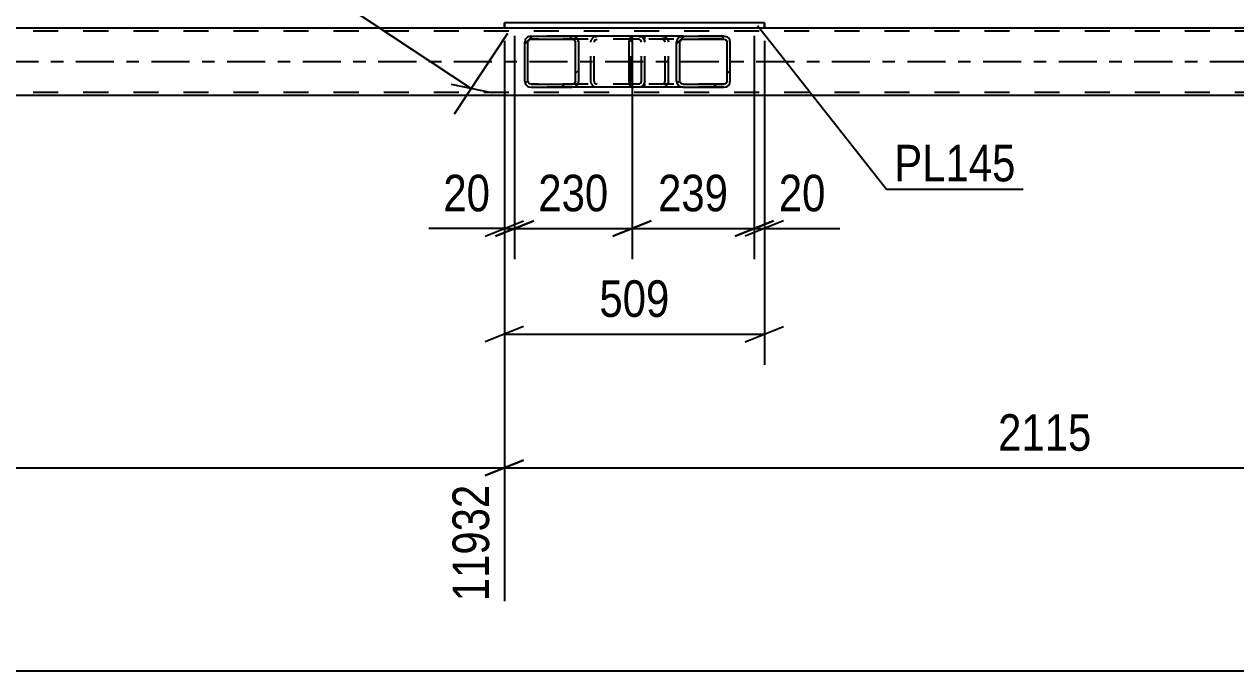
# Model space of a CAD drawing. Header units: millimetres. Extents: x -836 to 353, y -855 to -14.
# Drawn here: x -363.7 to -268.9, y -585 to -534.4 of the extents above; entities that cross this region are included whole.
import ezdxf

# ---------------------------------------------------------------- set-up
doc = ezdxf.new("R2010")
doc.units = ezdxf.units.MM
doc.linetypes.add('DXK_LINE_DOT2', pattern=[3.9198, 1.9599, -1.9599])
doc.linetypes.add('DXK_LINE_DOT3', pattern=[5.9187, 2.979, -0.9799, 0.9799, -0.9799])
doc.styles.add('Arial Narrow', font='ARIALN.TTF', dxfattribs={"height": 0.2})

# ---------------------------------------------------------------- blocks, each defined once
blk = doc.blocks.new('Part-570393895-8534 - 8355')
at = {"linetype": 'Continuous'}
h = blk.add_hatch(dxfattribs=at)
h.set_pattern_fill('', scale=0.7, style=0, pattern_type=0)
h.set_pattern_definition([(45, (-324.4798, -539.007), (-1.57154, 1.57154), [])])
h.paths.add_polyline_path([(-324.518, -538.823), (-324.48, -539.007), (-324.37, -539.163), (-324.205, -539.267), (-324.011, -539.303), (-320.796, -539.303), (-320.601, -539.267), (-320.437, -539.163), (-320.327, -539.007), (-320.288, -538.823), (-320.288, -535.783), (-320.327, -535.6), (-320.437, -535.444), (-320.601, -535.34), (-320.796, -535.303), (-324.011, -535.303), (-324.205, -535.34), (-324.37, -535.444), (-324.48, -535.6), (-324.518, -535.783)])
h.paths.add_polyline_path([(-324.245, -535.691), (-324.19, -535.614), (-324.108, -535.562), (-324.011, -535.543), (-320.796, -535.543), (-320.699, -535.562), (-320.616, -535.614), (-320.561, -535.691), (-320.542, -535.783), (-320.542, -538.823), (-320.561, -538.915), (-320.616, -538.993), (-320.699, -539.045), (-320.796, -539.063), (-324.011, -539.063), (-324.108, -539.045), (-324.19, -538.993), (-324.245, -538.915), (-324.265, -538.823), (-324.265, -535.783)])
at = {"color": 2, "linetype": 'Continuous'}
for p, q in [((-324.48, -535.6), (-324.518, -535.783)), ((-324.518, -538.823), (-324.518, -535.783)), ((-324.265, -535.783), (-324.245, -535.691)), ((-324.265, -538.823), (-324.265, -535.783)), ((-324.245, -535.691), (-324.19, -535.614)), ((-324.011, -535.303), (-324.205, -535.34)), ((-324.19, -535.614), (-324.108, -535.562)), ((-324.108, -535.562), (-324.011, -535.543)), ((-324.011, -535.303), (-320.796, -535.303)), ((-324.011, -535.543), (-320.796, -535.543)), ((-316.077, -535.303), (-320.796, -535.303)), ((-320.601, -535.34), (-320.796, -535.303)), ((-320.796, -535.543), (-320.699, -535.562)), ((-320.699, -535.562), (-320.616, -535.614)), ((-320.616, -535.614), (-320.561, -535.691)), ((-320.561, -535.691), (-320.542, -535.783)), ((-320.542, -538.823), (-320.542, -535.783)), ((-320.288, -535.783), (-320.327, -535.6)), ((-320.288, -538.823), (-320.288, -535.783)), ((-324.518, -538.823), (-324.48, -539.007)), ((-324.245, -538.915), (-324.265, -538.823)), ((-324.19, -538.993), (-324.245, -538.915)), ((-324.205, -539.267), (-324.011, -539.303)), ((-324.108, -539.045), (-324.19, -538.993)), ((-324.011, -539.063), (-324.108, -539.045)), ((-324.011, -539.063), (-320.796, -539.063)), ((-324.011, -539.303), (-320.796, -539.303)), ((-320.699, -539.045), (-320.796, -539.063)), ((-320.796, -539.303), (-320.601, -539.267)), ((-316.077, -539.303), (-320.796, -539.303)), ((-320.616, -538.993), (-320.699, -539.045)), ((-320.561, -538.915), (-320.616, -538.993)), ((-320.542, -538.823), (-320.561, -538.915)), ((-320.327, -539.007), (-320.288, -538.823))]:
    blk.add_line(p, q, dxfattribs=at)
at = {"color": 7, "linetype": 'DXK_LINE_DOT2'}
for p, q in [((-320.796, -535.303), (-324.011, -535.303)), ((-315.626, -535.543), (-324.011, -535.543)), ((-319.349, -535.783), (-319.311, -535.6)), ((-319.349, -538.823), (-319.349, -535.783)), ((-319.076, -535.691), (-319.095, -535.783)), ((-319.095, -538.823), (-319.095, -535.783)), ((-319.021, -535.614), (-319.076, -535.691)), ((-319.036, -535.34), (-318.842, -535.303)), ((-319.021, -535.614), (-318.999, -535.6)), ((-318.999, -535.6), (-318.939, -535.562)), ((-318.939, -535.562), (-318.842, -535.543)), ((-315.626, -535.303), (-316.077, -535.303)), ((-315.626, -535.303), (-315.432, -535.34)), ((-315.529, -535.562), (-315.626, -535.543)), ((-315.447, -535.614), (-315.529, -535.562)), ((-315.392, -535.691), (-315.447, -535.614)), ((-315.373, -535.783), (-315.392, -535.691)), ((-315.373, -538.823), (-315.373, -535.783)), ((-315.157, -535.6), (-315.119, -535.783)), ((-315.119, -538.823), (-315.119, -535.783)), ((-315.626, -539.063), (-324.011, -539.063)), ((-320.796, -539.303), (-324.011, -539.303)), ((-319.311, -539.007), (-319.349, -538.823)), ((-319.095, -538.823), (-319.076, -538.915)), ((-319.076, -538.915), (-319.021, -538.993)), ((-318.842, -539.303), (-319.036, -539.267)), ((-319.021, -538.993), (-318.939, -539.045)), ((-318.939, -539.045), (-318.842, -539.063)), ((-315.626, -539.303), (-316.077, -539.303)), ((-315.626, -539.063), (-315.529, -539.045)), ((-315.432, -539.267), (-315.626, -539.303)), ((-315.529, -539.045), (-315.447, -538.993)), ((-315.447, -538.993), (-315.392, -538.915)), ((-315.392, -538.915), (-315.373, -538.823)), ((-315.119, -538.823), (-315.157, -539.007))]:
    blk.add_line(p, q, dxfattribs=at)
at = {"color": 2, "linetype": 'Continuous'}
for centre, start, end in [((-324.028, -535.802), 110.9282, 155.86474), ((-320.778, -535.802), 24.13526, 69.0718), ((-324.028, -538.805), 204.13526, 249.0718), ((-320.778, -538.805), 290.9282, 335.86474)]:
    blk.add_arc(centre, 0.495, start, end, dxfattribs=at)
at = {"color": 7, "linetype": 'DXK_LINE_DOT2'}
for centre, start, end in [((-318.859, -535.802), 110.92821, 155.86474), ((-315.609, -535.802), 24.13526, 69.07179), ((-318.859, -538.805), 204.13526, 249.07179), ((-315.609, -538.805), 290.92821, 335.86474)]:
    blk.add_arc(centre, 0.495, start, end, dxfattribs=at)
blk = doc.blocks.new('Part-570393895-8788 - 8355')
at = {"color": 2, "linetype": 'Continuous'}
for p, q in [((-305.755, -534.263), (-326.11, -534.263)), ((-326.11, -534.663), (-326.11, -534.263)), ((-326.11, -534.263), (-326.11, -534.663)), ((-305.755, -534.663), (-326.11, -534.663)), ((-305.755, -534.263), (-305.755, -534.663))]:
    blk.add_line(p, q, dxfattribs=at)
at = {"color": 7, "linetype": 'DXK_LINE_DOT2'}
for p, q in [((-326.11, -534.263), (-326.11, -534.263)), ((-326.11, -534.263), (-326.11, -534.263)), ((-326.11, -534.663), (-326.11, -534.663)), ((-326.11, -534.663), (-326.11, -534.663)), ((-305.756, -534.663), (-305.756, -534.263)), ((-305.756, -534.263), (-305.755, -534.263)), ((-305.755, -534.663), (-305.756, -534.663))]:
    blk.add_line(p, q, dxfattribs=at)
blk = doc.blocks.new('Part-570393895-8798 - 8355')
at = {"color": 7, "linetype": 'DXK_LINE_DOT2'}
for p, q in [((-125.85, -534.903), (-803.373, -534.903)), ((-305.755, -534.663), (-326.11, -534.663)), ((-125.85, -539.703), (-803.373, -539.703))]:
    blk.add_line(p, q, dxfattribs=at)
at = {"color": 2, "linetype": 'Continuous'}
for p, q in [((-326.11, -534.663), (-390.363, -534.663)), ((-241.502, -534.663), (-305.755, -534.663)), ((-125.85, -539.943), (-803.373, -539.943))]:
    blk.add_line(p, q, dxfattribs=at)
at = {"color": 7, "linetype": 'DXK_LINE_DOT3'}
blk.add_line((-125.85, -537.303), (-803.373, -537.303), dxfattribs=at)
blk = doc.blocks.new('Part-570393895-8938 - 8355')
at = {"linetype": 'Continuous'}
h = blk.add_hatch(dxfattribs=at)
h.set_pattern_fill('', scale=0.7, style=0, pattern_type=0)
h.set_pattern_definition([(45, (-312.5911, -539.007), (-1.57154, 1.57154), [])])
h.paths.add_polyline_path([(-312.63, -538.823), (-312.591, -539.007), (-312.482, -539.163), (-312.318, -539.267), (-312.125, -539.303), (-308.93, -539.303), (-308.737, -539.267), (-308.574, -539.163), (-308.464, -539.007), (-308.426, -538.823), (-308.426, -535.783), (-308.464, -535.6), (-308.574, -535.444), (-308.737, -535.34), (-308.93, -535.303), (-312.125, -535.303), (-312.318, -535.34), (-312.482, -535.444), (-312.591, -535.6), (-312.63, -535.783)])
h.paths.add_polyline_path([(-312.358, -535.691), (-312.303, -535.614), (-312.222, -535.562), (-312.125, -535.543), (-308.93, -535.543), (-308.834, -535.562), (-308.752, -535.614), (-308.697, -535.691), (-308.678, -535.783), (-308.678, -538.823), (-308.697, -538.915), (-308.752, -538.993), (-308.834, -539.045), (-308.93, -539.063), (-312.125, -539.063), (-312.222, -539.045), (-312.303, -538.993), (-312.358, -538.915), (-312.377, -538.823), (-312.377, -535.783)])
at = {"color": 2, "linetype": 'Continuous'}
for p, q in [((-316.337, -535.783), (-316.317, -535.6)), ((-316.337, -538.823), (-316.337, -535.783)), ((-316.317, -535.6), (-316.261, -535.444)), ((-316.261, -535.444), (-316.177, -535.34)), ((-316.177, -535.34), (-316.077, -535.303)), ((-312.125, -535.303), (-316.077, -535.303)), ((-312.591, -535.6), (-312.63, -535.783)), ((-312.63, -538.823), (-312.63, -535.783)), ((-312.377, -535.783), (-312.358, -535.691)), ((-312.377, -538.823), (-312.377, -535.783)), ((-312.358, -535.691), (-312.303, -535.614)), ((-312.125, -535.303), (-312.318, -535.34)), ((-312.303, -535.614), (-312.222, -535.562)), ((-312.222, -535.562), (-312.125, -535.543)), ((-312.125, -535.303), (-308.93, -535.303)), ((-312.125, -535.543), (-308.93, -535.543)), ((-308.737, -535.34), (-308.93, -535.303)), ((-308.93, -535.543), (-308.834, -535.562)), ((-308.834, -535.562), (-308.752, -535.614)), ((-308.752, -535.614), (-308.697, -535.691)), ((-308.697, -535.691), (-308.678, -535.783)), ((-308.678, -538.823), (-308.678, -535.783)), ((-308.426, -535.783), (-308.464, -535.6)), ((-308.426, -538.823), (-308.426, -535.783)), ((-316.317, -539.007), (-316.337, -538.823)), ((-316.261, -539.163), (-316.317, -539.007)), ((-316.177, -539.267), (-316.261, -539.163)), ((-316.077, -539.303), (-316.177, -539.267)), ((-312.125, -539.303), (-316.077, -539.303)), ((-312.63, -538.823), (-312.591, -539.007)), ((-312.358, -538.915), (-312.377, -538.823)), ((-312.303, -538.993), (-312.358, -538.915)), ((-312.318, -539.267), (-312.125, -539.303)), ((-312.222, -539.045), (-312.303, -538.993)), ((-312.125, -539.063), (-312.222, -539.045)), ((-312.125, -539.063), (-308.93, -539.063)), ((-312.125, -539.303), (-308.93, -539.303)), ((-308.834, -539.045), (-308.93, -539.063)), ((-308.93, -539.303), (-308.737, -539.267)), ((-308.752, -538.993), (-308.834, -539.045)), ((-308.697, -538.915), (-308.752, -538.993)), ((-308.678, -538.823), (-308.697, -538.915)), ((-308.464, -539.007), (-308.426, -538.823))]:
    blk.add_line(p, q, dxfattribs=at)
at = {"color": 7, "linetype": 'DXK_LINE_DOT2'}
for p, q in [((-316.197, -535.691), (-316.207, -535.783)), ((-316.207, -538.823), (-316.207, -535.783)), ((-316.169, -535.614), (-316.197, -535.691)), ((-316.127, -535.562), (-316.169, -535.614)), ((-316.077, -535.543), (-316.127, -535.562)), ((-308.93, -535.543), (-316.077, -535.543)), ((-315.119, -535.543), (-315.119, -535.303)), ((-313.781, -535.303), (-313.588, -535.34)), ((-313.685, -535.562), (-313.781, -535.543)), ((-313.603, -535.614), (-313.685, -535.562)), ((-313.548, -535.691), (-313.603, -535.614)), ((-313.529, -535.783), (-313.548, -535.691)), ((-313.529, -538.823), (-313.529, -535.783)), ((-313.315, -535.6), (-313.277, -535.783)), ((-313.277, -538.823), (-313.277, -535.783)), ((-308.93, -535.303), (-312.125, -535.303)), ((-316.207, -538.823), (-316.197, -538.915)), ((-316.197, -538.915), (-316.169, -538.993)), ((-316.169, -538.993), (-316.127, -539.045)), ((-316.127, -539.045), (-316.077, -539.063)), ((-308.93, -539.063), (-316.077, -539.063)), ((-315.119, -539.303), (-315.119, -539.063)), ((-313.781, -539.063), (-313.685, -539.045)), ((-313.588, -539.267), (-313.781, -539.303)), ((-313.685, -539.045), (-313.603, -538.993)), ((-313.603, -538.993), (-313.548, -538.915)), ((-313.548, -538.915), (-313.529, -538.823)), ((-313.277, -538.823), (-313.315, -539.007)), ((-308.93, -539.303), (-312.125, -539.303))]:
    blk.add_line(p, q, dxfattribs=at)
for centre, start, end in [((-313.766, -535.8), 23.94647, 68.89659), ((-313.766, -538.807), 291.10341, 336.05353)]:
    blk.add_arc(centre, 0.493, start, end, dxfattribs=at)
at = {"color": 2, "linetype": 'Continuous'}
for centre, start, end in [((-312.141, -535.8), 111.10341, 156.05354), ((-308.915, -535.8), 23.94646, 68.89659), ((-312.141, -538.807), 203.94646, 248.89659), ((-308.915, -538.807), 291.10341, 336.05354)]:
    blk.add_arc(centre, 0.493, start, end, dxfattribs=at)
blk = doc.blocks.new('StraightDimension-570393895-9478 - 8355')
at = {"color": 7, "linetype": 'Continuous'}
for p, q in [((-358.788, -513.304), (-362.961, -519.608)), ((-360.054, -517.934), (-363.218, -517.279)), ((-361.636, -517.607), (-328.71, -539.4)), ((-325.862, -535.097), (-330.034, -541.401)), ((-330.292, -539.072), (-327.128, -539.727))]:
    blk.add_line(p, q, dxfattribs=at)
at = {"color": 0}
blk.add_wipeout([(-341.972, -529.723), (-339.654, -526.22), (-345.228, -522.531), (-347.546, -526.033)], dxfattribs=at)
at = {"color": 3, "style": 'Arial Narrow'}
blk.add_text('987', height=2.8633, rotation=-33.50084, dxfattribs=at).set_placement((-346.715, -525.864))
blk = doc.blocks.new('StraightDimension-570393895-9599 - 8355')
at = {"color": 7, "linetype": 'Continuous'}
for p, q in [((-326.11, -535.663), (-326.11, -552.774)), ((-325.31, -535.263), (-325.31, -552.774)), ((-327.61, -550.974), (-324.61, -549.774)), ((-323.81, -549.774), (-326.81, -550.974)), ((-326.11, -550.374), (-332.016, -550.374)), ((-326.11, -550.374), (-332.016, -550.374)), ((-326.11, -550.374), (-325.31, -550.374))]:
    blk.add_line(p, q, dxfattribs=at)
at = {"color": 0}
blk.add_wipeout([(-326.635, -549.624), (-326.635, -545.424), (-331.491, -545.424), (-331.491, -549.624)], dxfattribs=at)
at = {"color": 3, "style": 'Arial Narrow'}
blk.add_text('20', height=2.8633, dxfattribs=at).set_placement((-330.891, -549.024))
blk = doc.blocks.new('StraightDimension-570393895-9583 - 8355')
at = {"color": 7, "linetype": 'Continuous'}
for p, q in [((-316.122, -535.263), (-316.122, -552.774)), ((-306.556, -535.263), (-306.556, -552.774)), ((-317.622, -550.974), (-314.622, -549.774)), ((-305.056, -549.774), (-308.056, -550.974)), ((-316.122, -550.374), (-306.556, -550.374))]:
    blk.add_line(p, q, dxfattribs=at)
at = {"color": 0}
blk.add_wipeout([(-307.996, -549.624), (-307.996, -545.424), (-314.681, -545.424), (-314.681, -549.624)], dxfattribs=at)
at = {"color": 3, "style": 'Arial Narrow'}
blk.add_text('239', height=2.8633, dxfattribs=at).set_placement((-314.081, -549.024))
blk = doc.blocks.new('StraightDimension-570393895-9591 - 8355')
at = {"color": 7, "linetype": 'Continuous'}
for p, q in [((-325.31, -535.263), (-325.31, -552.774)), ((-316.122, -535.263), (-316.122, -552.774)), ((-326.81, -550.974), (-323.81, -549.774)), ((-314.622, -549.774), (-317.622, -550.974)), ((-325.31, -550.374), (-316.122, -550.374))]:
    blk.add_line(p, q, dxfattribs=at)
at = {"color": 0}
blk.add_wipeout([(-317.374, -549.624), (-317.374, -545.424), (-324.058, -545.424), (-324.058, -549.624)], dxfattribs=at)
at = {"color": 3, "style": 'Arial Narrow'}
blk.add_text('230', height=2.8633, dxfattribs=at).set_placement((-323.458, -549.024))
blk = doc.blocks.new('StraightDimension-570393895-9003 - 8355')
at = {"color": 7, "linetype": 'Continuous'}
blk.add_line((-804.013, -585.031), (-104.585, -585.031), dxfattribs=at)
blk = doc.blocks.new('StraightDimension-570393895-9220 - 8355')
at = {"color": 7, "linetype": 'Continuous'}
for p, q in [((-326.11, -535.663), (-326.11, -579.579)), ((-241.502, -535.663), (-241.502, -579.579)), ((-324.61, -568.538), (-327.61, -569.738)), ((-243.002, -569.738), (-240.002, -568.538)), ((-326.11, -569.138), (-241.502, -569.138))]:
    blk.add_line(p, q, dxfattribs=at)
at = {"color": 0}
blk.add_wipeout([(-279.549, -568.388), (-279.549, -564.188), (-288.062, -564.188), (-288.062, -568.388)], dxfattribs=at)
at = {"color": 3, "style": 'Arial Narrow'}
blk.add_text('2115', height=2.8633, dxfattribs=at).set_placement((-287.462, -567.788))
at = {"color": 0, "linetype": 'Continuous'}
blk.add_wipeout([(-242.102, -569.838), (-246.302, -569.838), (-246.302, -580.179), (-242.102, -580.179)], dxfattribs=at)
at = {"color": 3, "linetype": 'Continuous', "style": 'Arial Narrow'}
blk.add_text('14047', height=2.8633, rotation=90.00021, dxfattribs=at).set_placement((-242.702, -579.579))
blk = doc.blocks.new('StraightDimension-570393895-9228 - 8355')
at = {"color": 7, "linetype": 'Continuous'}
for p, q in [((-410.718, -535.663), (-410.718, -577.751)), ((-326.11, -535.663), (-326.11, -579.579)), ((-409.218, -568.538), (-412.218, -569.738)), ((-327.61, -569.738), (-324.61, -568.538)), ((-410.718, -569.138), (-326.11, -569.138))]:
    blk.add_line(p, q, dxfattribs=at)
at = {"color": 0}
blk.add_wipeout([(-364.157, -568.388), (-364.157, -564.188), (-372.67, -564.188), (-372.67, -568.388)], dxfattribs=at)
at = {"color": 3, "style": 'Arial Narrow'}
blk.add_text('2115', height=2.8633, dxfattribs=at).set_placement((-372.07, -567.788))
at = {"color": 0, "linetype": 'Continuous'}
blk.add_wipeout([(-326.71, -569.838), (-330.91, -569.838), (-330.91, -580.179), (-326.71, -580.179)], dxfattribs=at)
at = {"color": 3, "linetype": 'Continuous', "style": 'Arial Narrow'}
blk.add_text('11932', height=2.8633, rotation=90.00021, dxfattribs=at).set_placement((-327.31, -579.579))
blk = doc.blocks.new('StraightDimension-570393895-9575 - 8355')
at = {"color": 7, "linetype": 'Continuous'}
for p, q in [((-306.556, -535.263), (-306.556, -552.774)), ((-305.755, -535.663), (-305.755, -552.774)), ((-308.056, -550.974), (-305.056, -549.774)), ((-304.255, -549.774), (-307.255, -550.974)), ((-306.556, -550.374), (-305.755, -550.374)), ((-305.755, -550.374), (-299.849, -550.374)), ((-305.755, -550.374), (-299.849, -550.374))]:
    blk.add_line(p, q, dxfattribs=at)
at = {"color": 0}
blk.add_wipeout([(-300.374, -549.624), (-300.374, -545.424), (-305.23, -545.424), (-305.23, -549.624)], dxfattribs=at)
at = {"color": 3, "style": 'Arial Narrow'}
blk.add_text('20', height=2.8633, dxfattribs=at).set_placement((-304.63, -549.024))
blk = doc.blocks.new('StraightDimension-570393895-10073 - 8355')
at = {"color": 7, "linetype": 'Continuous'}
for p, q in [((-326.11, -535.663), (-326.11, -561.048)), ((-305.755, -535.663), (-305.755, -561.048)), ((-324.61, -558.048), (-327.61, -559.248)), ((-326.11, -558.648), (-305.755, -558.648)), ((-307.255, -559.248), (-304.255, -558.048))]:
    blk.add_line(p, q, dxfattribs=at)
at = {"color": 0}
blk.add_wipeout([(-312.59, -557.898), (-312.59, -553.698), (-319.275, -553.698), (-319.275, -557.898)], dxfattribs=at)
at = {"color": 3, "style": 'Arial Narrow'}
blk.add_text('509', height=2.8633, dxfattribs=at).set_placement((-318.675, -557.298))
blk = doc.blocks.new('Mark-570393895-8784 - 8355')
at = {"color": 30, "linetype": 'Continuous'}
for p, q in [((-306.298, -534.464), (-296.192, -547.278)), ((-296.192, -547.278), (-285.488, -547.278))]:
    blk.add_line(p, q, dxfattribs=at)
at = {"color": 0}
blk.add_wipeout([(-286.088, -546.678), (-286.088, -543.678), (-295.592, -543.678), (-295.592, -546.678)], dxfattribs=at)
blk.add_wipeout([(-286.088, -546.678), (-286.088, -543.678), (-295.592, -543.678), (-295.592, -546.678)], dxfattribs=at)
at = {"color": 3, "style": 'Arial Narrow'}
blk.add_text('PL145', height=2.8633, dxfattribs=at).set_placement((-295.592, -546.678))

msp = doc.modelspace()

# ---------------------------------------------------------------- block references
for name in ['Part-570393895-8798 - 8355', 'Part-570393895-8788 - 8355', 'Part-570393895-8534 - 8355', 'Part-570393895-8938 - 8355']:
    msp.add_blockref(name, (0, 0))

# ---------------------------------------------------------------- next in the draw order: block references
for name in ['StraightDimension-570393895-9478 - 8355', 'StraightDimension-570393895-9583 - 8355']:
    msp.add_blockref(name, (0, 0))

# ---------------------------------------------------------------- next in the draw order: block references
msp.add_blockref('StraightDimension-570393895-9599 - 8355', (0, 0))

# ---------------------------------------------------------------- next in the draw order: block references
msp.add_blockref('StraightDimension-570393895-9591 - 8355', (0, 0))

# ---------------------------------------------------------------- next in the draw order: block references
msp.add_blockref('StraightDimension-570393895-9003 - 8355', (0, 0))

# ---------------------------------------------------------------- next in the draw order: block references
msp.add_blockref('StraightDimension-570393895-9220 - 8355', (0, 0))

# ---------------------------------------------------------------- next in the draw order: block references
for name in ['StraightDimension-570393895-9228 - 8355', 'StraightDimension-570393895-9575 - 8355']:
    msp.add_blockref(name, (0, 0))

# ---------------------------------------------------------------- next in the draw order: block references
msp.add_blockref('StraightDimension-570393895-10073 - 8355', (0, 0))

# ---------------------------------------------------------------- next in the draw order: block references
msp.add_blockref('Mark-570393895-8784 - 8355', (0, 0))

doc.saveas('drawing.dxf')
